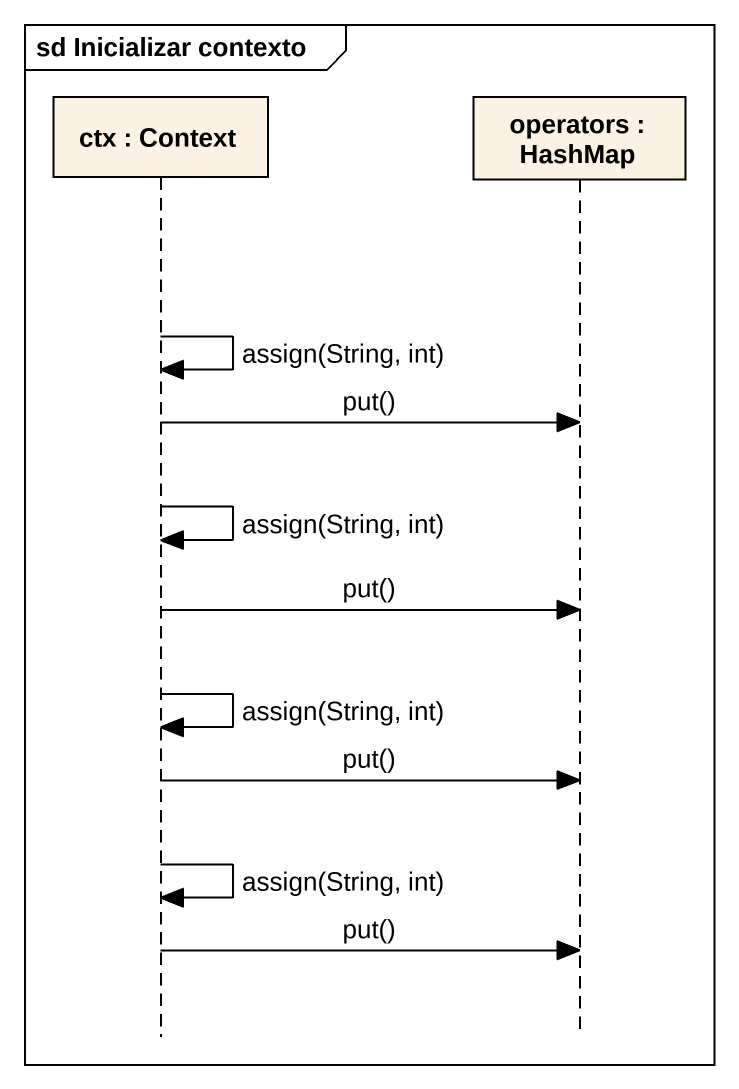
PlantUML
@startuml
mainframe sd Inicializar contexto
hide footbox
participant "ctx : Context" as ctx
participant "operators : HashMap" as operators

ctx -> ctx : assign(String, int)
ctx -> operators : put()
ctx -> ctx : assign(String, int)
ctx -> operators : put()
ctx -> ctx : assign(String, int)
ctx -> operators : put()
ctx -> ctx : assign(String, int)
ctx -> operators : put()
@enduml
